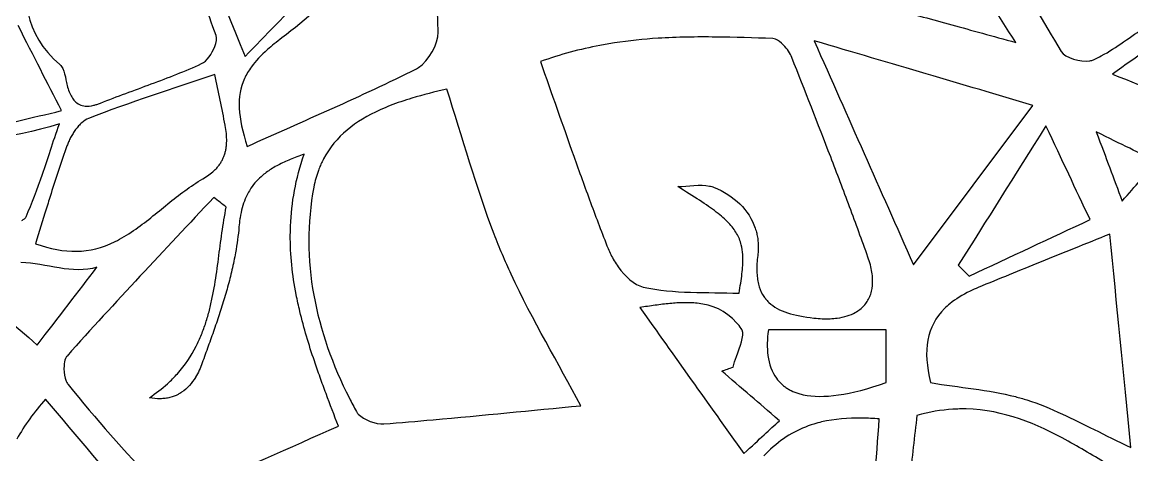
# Model space of a CAD drawing. Extents: x 0 to 430, y 0 to 430.
# Drawn here: x 82.9 to 142.4, y 212.3 to 235.5 of the extents above; entities that cross this region are included whole.
import ezdxf

# ---------------------------------------------------------------- set-up
doc = ezdxf.new("R2010")
doc.units = 0
doc.layers.add('Calque_1', color=7, linetype='CONTINUOUS')

msp = doc.modelspace()

# ---------------------------------------------------------------- linework, layer by layer
at = {"layer": 'Calque_1', "color": 7}
for points in [[(93.30624, 234.74659), (93.30624, 234.74711)], [(105.21558, 234.92841), (105.21558, 234.92893)], [(120.10738, 234.67143), (120.10714, 234.67178)], [(123.75677, 234.23632), (123.75677, 234.23684)], [(136.21209, 234.38169), (136.21261, 234.38169)], [(94.85187, 233.63077), (94.85239, 233.63077), (94.85239, 233.63128)], [(140.38239, 233.44918), (140.38291, 233.44918)], [(85.07155, 232.97715), (85.07155, 232.97663)], [(104.05389, 232.96724), (104.05441, 232.96724)], [(93.23871, 232.65587), (93.23798, 232.65591)], [(93.51931, 231.28954), (93.51931, 231.29006), (93.51931, 231.29058)], [(130.72252, 222.45805), (130.72303, 222.45805), (130.72303, 222.45857), (137.13608, 231.00688), (137.13556, 231.00688)], [(84.89012, 230.02199), (84.88966, 230.02194)], [(85.92009, 229.90414), (85.92009, 229.90362), (85.92009, 229.90311)], [(86.08803, 230.0726), (86.08803, 230.07209)], [(85.49582, 229.27885), (85.49582, 229.27834)], [(85.62191, 229.49951), (85.62191, 229.499)], [(85.76402, 229.71035), (85.76402, 229.70984)], [(93.84956, 229.49383), (93.84956, 229.49435), (93.84956, 229.49486)], [(140.53381, 229.58373), (140.53381, 229.58321)], [(85.29892, 228.83857), (85.29892, 228.83805)], [(85.38782, 229.05613), (85.38782, 229.05561)], [(93.83336, 228.68509), (93.83336, 228.68561)], [(93.85816, 228.87836), (93.85816, 228.87888)], [(93.86816, 229.07732), (93.86816, 229.07783), (93.86816, 229.07835)], [(93.66486, 228.14042), (93.66486, 228.14094)], [(93.73776, 228.31612), (93.73776, 228.31664)], [(93.79406, 228.49751), (93.79406, 228.49802), (93.79406, 228.49854)], [(98.02063, 228.38791), (98.02063, 228.38843), (98.02064, 228.38847)], [(84.85658, 227.5694), (84.85658, 227.56888)], [(93.33203, 227.6464), (93.33203, 227.64691)], [(93.57336, 227.96989), (93.57336, 227.97041)], [(84.44161, 226.27594), (84.44161, 226.27542), (84.44161, 226.2749)], [(95.00687, 226.28782), (95.00687, 226.2873)], [(119.78367, 226.67919), (119.78419, 226.67919)], [(94.86476, 225.98758), (94.86424, 225.98707)], [(113.39386, 225.79293), (113.39386, 225.79241)], [(89.79943, 224.98248), (89.79994, 224.98248)], [(88.8677, 224.28639), (88.86822, 224.28639)], [(122.3096, 224.14347), (122.3096, 224.14295)], [(141.26037, 224.09984), (141.26037, 224.10036)], [(83.61117, 223.5867), (83.61169, 223.5867), (83.61169, 223.58618)], [(121.38151, 223.83904), (121.38151, 223.83956)], [(122.3628, 223.86132), (122.3628, 223.8608)], [(122.3902, 223.56986), (122.3902, 223.56934)], [(93.427, 222.7743), (93.427, 222.77482)], [(122.3922, 223.27014), (122.3922, 223.26962)], [(94.25433, 222.64253), (94.25433, 222.64201)], [(114.87697, 222.35231), (114.87697, 222.3518)], [(122.3175, 222.1131), (122.3175, 222.11258)], [(128.41024, 222.45203), (128.41024, 222.45255)], [(133.12341, 222.43429), (133.12341, 222.43377), (133.70683, 221.84673)], [(94.0409, 221.72114), (94.0409, 221.72062)], [(121.51953, 221.96577), (121.51953, 221.96629)], [(122.3449, 221.74827), (122.3449, 221.74775)], [(128.49394, 222.0567), (128.49394, 222.05722)], [(121.36133, 220.92501), (121.36133, 220.92553)], [(121.45233, 221.47226), (121.45233, 221.47278)], [(93.78821, 220.80388), (93.78821, 220.80336)], [(118.40386, 220.42334), (118.40389, 220.42306)], [(122.77592, 220.63877), (122.77592, 220.63825)], [(92.94123, 220.02098), (92.94123, 220.0215)], [(93.5045, 219.89179), (93.5045, 219.89128)], [(93.19858, 218.98539), (93.19858, 218.98487)], [(129.25183, 216.13498), (129.25183, 216.1355), (129.25183, 218.96323), (122.93695, 218.96321)], [(92.37589, 218.39421), (92.37589, 218.39473)], [(122.91475, 217.59689), (122.91475, 217.59637)], [(85.13813, 217.03977), (85.13813, 217.03925)], [(92.39604, 216.80257), (92.39604, 216.80206)], [(92.55675, 217.19273), (92.55675, 217.19221)], [(85.27713, 216.17677), (85.27713, 216.17626)], [(92.19192, 216.41913), (92.19192, 216.41862)], [(85.36813, 216.02691), (85.36813, 216.02639)], [(90.68969, 216.07497), (90.6902, 216.07497)], [(123.96895, 215.81405), (123.96946, 215.81405)], [(90.3109, 215.26981), (90.31038, 215.26981)], [(100.82668, 214.59291), (100.82668, 214.59239)], [(133.19757, 214.72113), (133.19773, 214.72118)], [(99.86078, 213.80172), (99.86078, 213.80224)], [(102.30352, 213.92422), (102.30404, 213.92422)], [(139.02099, 212.99358), (139.02047, 212.99358)]]:
    msp.add_lwpolyline(points, dxfattribs=at)
for points in [[(125.39364, 234.47282)], [(105.67489, 231.87713)], [(137.83526, 229.9036)], [(140.53381, 229.58373)], [(84.14543, 215.25181)], [(127.96652, 214.23129)]]:
    msp.add_lwpolyline(points, close=True, dxfattribs=at)
for points in [[(0.14455, 214.99998), (0.14454, 333.66137), (96.33861, 429.85544), (215, 429.85545)], [(133.05933, 243.60932), (134.90157, 240.35957), (136.71231, 237.09036), (138.64865, 233.89778)], [(91.25157, 242.54288), (92.34735, 239.81329), (93.45466, 237.0881), (94.85187, 233.63077)], [(136.21261, 234.38169), (134.26378, 237.45987), (132.31246, 240.28444), (130.04554, 242.82251)], [(94.85239, 233.63128), (97.11156, 235.94826), (99.13609, 238.02453), (101.48092, 240.42932)], [(83.1151, 238.95297), (82.92263, 236.89562), (82.96421, 234.87357), (84.91395, 233.19157)], [(100.45463, 237.88115), (99.36296, 236.68932), (98.13337, 235.59466), (96.83573, 234.62709)], [(93.30624, 234.74711), (93.07667, 235.38807), (92.83726, 236.0255), (92.59259, 236.65655)], [(105.21558, 234.92893), (105.20958, 235.23341), (105.20148, 235.537), (105.18978, 235.8405)], [(129.75615, 236.14127), (130.74443, 235.88352), (131.73004, 235.61533), (132.78284, 235.32581)], [(85.00231, 230.72474), (84.21836, 232.26142), (83.546, 233.57914), (82.67015, 235.29604)], [(132.78284, 235.32581), (133.83545, 235.03638), (134.95541, 234.72525), (136.21209, 234.38169)], [(93.22974, 234.15593), (93.31904, 234.38502), (93.35675, 234.60484), (93.30624, 234.74659)], [(96.83573, 234.62709), (96.6914, 234.51949), (96.55438, 234.4136), (96.42438, 234.30876)], [(104.16396, 233.03034), (104.71169, 233.38439), (105.22737, 234.30513), (105.21558, 234.92841)], [(118.56667, 234.66678), (118.052, 234.65678), (117.53615, 234.63718), (117.01845, 234.60428)], [(120.10714, 234.67178), (119.59482, 234.67778), (119.08134, 234.67678), (118.56667, 234.66678)], [(123.17231, 234.58983), (122.15279, 234.62303), (121.13204, 234.65973), (120.10738, 234.67143)], [(140.80252, 233.65847), (141.6288, 234.10531), (142.38166, 234.71021), (143.19101, 235.20412)], [(144.96816, 235.19372), (143.84722, 234.4061), (142.78024, 233.65695), (141.39835, 232.68638)], [(92.52435, 233.24436), (92.78865, 233.36452), (93.08082, 233.77371), (93.22974, 234.15593)], [(96.42438, 234.30876), (96.2945, 234.20401), (96.17123, 234.10008), (96.05541, 233.99715)], [(113.88892, 234.22032), (112.83715, 234.02083), (111.77579, 233.74042), (110.70203, 233.35112)], [(114.67595, 234.3552), (114.41416, 234.315), (114.15186, 234.2702), (113.88892, 234.22032)], [(117.01845, 234.60428), (116.24189, 234.55488), (115.46132, 234.47581), (114.67595, 234.3552)], [(123.31287, 234.56033), (123.26447, 234.57813), (123.21727, 234.58833), (123.17231, 234.58983)], [(123.75677, 234.23684), (123.61417, 234.38639), (123.45799, 234.50691), (123.31287, 234.56033)], [(124.19602, 233.57538), (124.11272, 233.78623), (123.94691, 234.03689), (123.75677, 234.23632)], [(125.39364, 234.47282), (127.26734, 230.24811), (128.88766, 226.59525), (130.72252, 222.45805)], [(137.13556, 231.00688), (133.29433, 232.14073), (129.63067, 233.22193), (125.39364, 234.47282)], [(96.05541, 233.99715), (95.70784, 233.68821), (95.42318, 233.38537), (95.1981, 233.07628)], [(126.28065, 228.24031), (125.5961, 230.02271), (124.89736, 231.79968), (124.19602, 233.57538)], [(138.64865, 233.89778), (138.85209, 233.56204), (139.68932, 233.31755), (140.19119, 233.39548)], [(140.19119, 233.39548), (140.26269, 233.40658), (140.32734, 233.42428), (140.38239, 233.44918)], [(140.38291, 233.44918), (140.52532, 233.51358), (140.66481, 233.584), (140.80252, 233.65847)], [(84.91395, 233.19157), (84.94655, 233.16347), (84.97515, 233.13097), (85.00125, 233.09497)], [(85.00125, 233.09497), (85.02735, 233.05897), (85.05075, 233.01957), (85.07155, 232.97715)], [(85.07155, 232.97663), (85.15485, 232.80684), (85.20023, 232.59235), (85.24311, 232.38235)], [(91.18438, 232.67592), (91.63542, 232.85587), (92.08266, 233.04363), (92.52435, 233.24436)], [(95.1981, 233.07628), (95.04802, 232.87015), (94.92452, 232.66126), (94.82655, 232.44583)], [(94.97124, 228.80574), (97.99938, 230.17088), (101.07224, 231.47797), (104.05389, 232.96724)], [(104.05441, 232.96724), (104.09091, 232.98554), (104.12761, 233.00674), (104.16396, 233.03034)], [(110.70203, 233.35112), (111.31161, 231.64571), (111.89617, 229.95745), (112.49055, 228.28632)], [(85.24311, 232.38235), (85.26451, 232.27735), (85.28511, 232.17328), (85.30981, 232.07695)], [(93.23798, 232.65591), (90.94571, 231.87903), (88.66747, 231.17385), (86.45287, 230.30618)], [(89.82323, 232.1545), (90.27903, 232.32402), (90.73339, 232.49594), (91.18438, 232.67592)], [(93.51931, 231.29058), (93.42661, 231.74275), (93.33154, 232.19673), (93.23871, 232.65587)], [(94.82655, 232.44583), (94.3856, 231.47641), (94.46273, 230.37529), (94.97124, 228.80574)], [(141.39835, 232.68638), (143.30953, 231.91762), (144.87836, 231.28645), (146.61147, 230.58935)], [(85.30981, 232.07695), (85.34111, 231.95477), (85.37681, 231.84205), (85.41678, 231.73898)], [(85.41678, 231.73898), (85.49668, 231.53291), (85.59474, 231.36568), (85.71495, 231.2403)], [(87.09109, 231.12769), (87.99457, 231.4869), (88.91158, 231.81549), (89.82323, 232.1545)], [(105.67495, 231.87713), (105.03837, 231.73114), (104.4124, 231.57392), (103.8115, 231.3924)], [(108.22409, 224.09259), (107.24662, 226.62701), (106.53389, 229.27575), (105.67489, 231.87713)], [(85.71495, 231.2403), (85.86522, 231.08356), (86.04983, 230.99219), (86.27667, 230.97159)], [(86.73246, 231.01239), (86.78846, 231.02569), (86.84629, 231.04169), (86.90609, 231.06099)], [(86.90609, 231.06099), (86.96589, 231.08029), (87.02739, 231.10229), (87.09109, 231.12769)], [(93.78596, 229.93614), (93.70256, 230.38746), (93.61194, 230.83755), (93.51931, 231.28954)], [(103.2198, 231.20223), (103.0254, 231.13583), (102.83453, 231.06615), (102.64723, 230.99294)], [(103.8115, 231.3924), (103.6112, 231.3319), (103.41405, 231.26858), (103.2198, 231.20223)], [(80.18968, 229.57339), (81.99227, 230.00459), (83.32709, 230.32413), (85.00231, 230.72474)], [(86.27667, 230.97159), (86.41277, 230.95919), (86.56445, 230.97259), (86.73246, 231.01239)], [(102.09791, 230.76247), (100.78636, 230.16986), (99.70889, 229.35525), (99.06709, 228.13472)], [(102.64723, 230.99294), (102.46007, 230.91984), (102.27693, 230.84336), (102.09791, 230.76247)], [(84.88966, 230.02194), (82.16254, 229.10551), (79.7705, 229.41477), (78.17689, 227.12548)], [(83.97907, 227.31673), (84.25828, 228.13163), (84.54383, 229.01709), (84.89012, 230.02199)], [(85.92009, 229.90311), (85.86619, 229.84251), (85.81364, 229.77796), (85.76402, 229.71035)], [(86.08803, 230.07209), (86.03043, 230.02089), (85.97403, 229.96477), (85.92009, 229.90414)], [(86.45287, 230.30618), (86.32622, 230.25658), (86.20367, 230.17524), (86.08803, 230.0726)], [(93.78596, 229.93514), (93.7859, 229.93541), (93.78603, 229.93591), (93.78596, 229.93614)], [(93.84956, 229.49486), (93.83536, 229.63745), (93.81386, 229.78431), (93.78596, 229.93514)], [(137.83526, 229.9036), (136.14181, 227.21886), (134.63249, 224.82669), (133.12341, 222.43429)], [(140.20256, 224.87652), (139.40466, 226.57101), (138.72478, 228.01468), (137.83526, 229.9036)], [(85.49582, 229.27834), (85.45672, 229.20414), (85.42072, 229.12982), (85.38782, 229.05613)], [(85.62191, 229.499), (85.57721, 229.4268), (85.53491, 229.35305), (85.49582, 229.27885)], [(85.76402, 229.70984), (85.71432, 229.64214), (85.66662, 229.57172), (85.62191, 229.49951)], [(93.86816, 229.07835), (93.87016, 229.21283), (93.86316, 229.35129), (93.84956, 229.49383)], [(143.78529, 227.98847), (142.84024, 228.45202), (141.92362, 228.90193), (140.53381, 229.58373)], [(140.53381, 229.58321), (141.08005, 228.12338), (141.44591, 227.14598), (141.92132, 225.87594)], [(85.29892, 228.83805), (85.14451, 228.41862), (84.99819, 227.99599), (84.85658, 227.5694)], [(85.38782, 229.05561), (85.35492, 228.98191), (85.32492, 228.90926), (85.29892, 228.83857)], [(93.79406, 228.49854), (93.80986, 228.55984), (93.82276, 228.62182), (93.83336, 228.68509)], [(93.83336, 228.68561), (93.84396, 228.74891), (93.85246, 228.81313), (93.85816, 228.87836)], [(93.85816, 228.87888), (93.86416, 228.94398), (93.86716, 229.01027), (93.86816, 229.07732)], [(93.57336, 227.97041), (93.60686, 228.02611), (93.63756, 228.08289), (93.66486, 228.14042)], [(93.66486, 228.14094), (93.69216, 228.19844), (93.71636, 228.2567), (93.73776, 228.31612)], [(93.73776, 228.31664), (93.75906, 228.37594), (93.77826, 228.43634), (93.79406, 228.49751)], [(97.2827, 228.1089), (97.16665, 228.0606), (97.05393, 228.0109), (96.94474, 227.96007)], [(98.02064, 228.38847), (97.76142, 228.29787), (97.51498, 228.20554), (97.2827, 228.1089)], [(97.29355, 224.53337), (97.34385, 225.78603), (97.56637, 227.06762), (98.02063, 228.38791)], [(99.06709, 228.13472), (99.05189, 228.10572), (99.03529, 228.07792), (99.02059, 228.04842)], [(112.49055, 228.28632), (112.78775, 227.45075), (113.08749, 226.61983), (113.39386, 225.79293)], [(127.29558, 225.56243), (126.962, 226.45681), (126.62293, 227.34912), (126.28065, 228.24031)], [(84.85658, 227.56888), (84.71497, 227.14228), (84.57748, 226.71191), (84.44161, 226.27594)], [(92.58685, 227.064), (92.82078, 227.19897), (93.01717, 227.34257), (93.1801, 227.49343)], [(93.1801, 227.49343), (93.2342, 227.54353), (93.28508, 227.59448), (93.33203, 227.6464)], [(93.33203, 227.64691), (93.37903, 227.69891), (93.42263, 227.75225), (93.46277, 227.80608)], [(93.46277, 227.80608), (93.50277, 227.85978), (93.53987, 227.91435), (93.57336, 227.96989)], [(96.3303, 227.63451), (96.235, 227.57651), (96.14358, 227.51675), (96.05538, 227.45416)], [(96.62692, 227.80246), (96.52469, 227.74846), (96.42551, 227.69244), (96.3303, 227.63451)], [(96.94474, 227.96007), (96.8354, 227.90917), (96.7293, 227.85656), (96.62692, 227.80246)], [(98.79166, 227.51718), (98.68995, 227.23937), (98.60769, 226.94345), (98.54723, 226.62732)], [(98.89967, 227.78849), (98.86147, 227.69999), (98.82557, 227.60972), (98.79166, 227.51718)], [(99.02059, 228.04842), (98.97809, 227.96362), (98.93789, 227.87716), (98.89967, 227.78849)], [(141.92132, 225.87594), (142.65165, 226.70376), (143.18735, 227.31053), (143.78529, 227.98847)], [(83.10574, 225.03418), (83.427, 225.75726), (83.69989, 226.5018), (83.97907, 227.31673)], [(90.70635, 225.71628), (91.31041, 226.20516), (91.92148, 226.68018), (92.58685, 227.064)], [(95.80114, 227.25831), (95.55832, 227.05478), (95.34805, 226.82594), (95.17172, 226.56274)], [(96.05538, 227.45416), (95.96728, 227.39166), (95.88202, 227.32608), (95.80114, 227.25831)], [(84.44161, 226.2749), (84.35771, 226.0058), (84.26914, 225.71886), (84.1853, 225.4455)], [(95.00687, 226.2873), (94.95567, 226.1917), (94.90827, 226.09189), (94.86476, 225.98758)], [(95.17172, 226.56274), (95.11292, 226.47494), (95.05811, 226.38359), (95.00687, 226.28782)], [(98.54723, 226.62732), (97.8, 222.71988), (98.64523, 218.86037), (100.45254, 215.30036)], [(118.06956, 226.64869), (118.63701, 226.64886), (119.26223, 226.79339), (119.78367, 226.67919)], [(120.14127, 225.28495), (119.62579, 225.68149), (118.94734, 226.11441), (118.06956, 226.64869)], [(119.78419, 226.67919), (119.85859, 226.66289), (119.93104, 226.64109), (120.00071, 226.61309)], [(120.00071, 226.61309), (121.0965, 226.17256), (121.90348, 225.39721), (122.2321, 224.4158)], [(93.17533, 226.07022), (91.85649, 224.65784), (90.53157, 223.25071), (89.21433, 221.83689)], [(89.79994, 224.98248), (90.10438, 225.22407), (90.40431, 225.47184), (90.70635, 225.71628)], [(93.84454, 225.54829), (93.62134, 225.72222), (93.39854, 225.8963), (93.17533, 226.07022)], [(94.86424, 225.98707), (94.74034, 225.69011), (94.64954, 225.35454), (94.58881, 224.97679)], [(113.39386, 225.79241), (113.54699, 225.37911), (113.7019, 224.96692), (113.85895, 224.5558)], [(84.1853, 225.4455), (83.99742, 224.83293), (83.81247, 224.22489), (83.61117, 223.5867)], [(93.61252, 224.1706), (93.67852, 224.634), (93.75231, 225.09492), (93.84454, 225.54829)], [(120.79705, 224.70876), (120.61616, 224.89727), (120.39924, 225.08651), (120.14127, 225.28495)], [(128.2795, 222.87319), (127.95762, 223.77171), (127.62915, 224.66807), (127.29558, 225.56243)], [(82.86652, 224.82898), (82.92562, 224.85948), (82.97717, 224.89228), (83.01794, 224.92668)], [(83.01794, 224.92668), (83.03834, 224.94388), (83.05644, 224.96198), (83.07114, 224.97988)], [(83.07114, 224.97988), (83.08574, 224.99768), (83.09764, 225.01578), (83.10574, 225.03418)], [(88.86822, 224.28639), (89.18677, 224.50565), (89.49509, 224.74098), (89.79943, 224.98248)], [(94.52821, 224.49513), (94.48961, 224.0306), (94.4266, 223.56705), (94.34373, 223.10452)], [(94.57681, 224.91629), (94.55671, 224.78151), (94.54031, 224.64135), (94.52821, 224.49513)], [(94.58381, 224.95199), (94.58181, 224.93969), (94.57881, 224.92869), (94.57681, 224.91629)], [(94.58881, 224.97679), (94.58781, 224.96779), (94.58581, 224.96049), (94.58381, 224.95199)], [(97.28265, 224.06466), (97.28365, 224.22052), (97.28765, 224.37661), (97.29355, 224.53337)], [(113.85895, 224.5558), (114.01611, 224.14437), (114.17531, 223.7341), (114.33747, 223.32486)], [(121.23526, 224.13825), (121.12232, 224.33311), (120.97788, 224.52034), (120.79705, 224.70876)], [(133.70683, 221.84673), (135.90877, 222.87392), (138.11058, 223.90075), (140.20256, 224.87652)], [(87.88171, 223.70297), (88.2036, 223.86032), (88.53038, 224.05421), (88.8677, 224.28639)], [(93.427, 222.77482), (93.4881, 223.24061), (93.54647, 223.70703), (93.61252, 224.1706)], [(97.59839, 220.85401), (97.39408, 221.90692), (97.27544, 222.97486), (97.28265, 224.06466)], [(108.66076, 223.0141), (108.50908, 223.37103), (108.36375, 223.73053), (108.22409, 224.09259)], [(121.38151, 223.83956), (121.34031, 223.94167), (121.29171, 224.04082), (121.23526, 224.13825)], [(122.2321, 224.4158), (122.262, 224.3266), (122.2878, 224.23599), (122.3096, 224.14347)], [(122.3096, 224.14295), (122.3314, 224.05055), (122.3494, 223.95678), (122.3628, 223.86132)], [(141.26037, 224.10036), (139.94277, 223.5668), (138.72905, 223.07886), (137.56913, 222.61053)], [(142.38899, 212.65971), (141.98908, 216.71405), (141.63649, 220.28808), (141.26037, 224.09984)], [(83.61169, 223.58618), (85.19229, 223.02578), (86.48678, 223.02103), (87.88171, 223.70297)], [(114.33747, 223.32486), (114.41997, 223.11674), (114.53127, 222.89467), (114.66355, 222.67581)], [(121.48383, 223.52382), (121.45683, 223.63249), (121.42263, 223.73708), (121.38151, 223.83904)], [(121.55983, 222.41174), (121.58533, 222.83559), (121.56483, 223.19731), (121.48383, 223.52382)], [(122.3628, 223.8608), (122.3762, 223.7653), (122.3853, 223.66825), (122.3902, 223.56986)], [(122.3902, 223.56934), (122.3952, 223.47094), (122.3962, 223.37125), (122.3922, 223.27014)], [(93.3319, 222.07719), (93.3652, 222.309), (93.3965, 222.54158), (93.427, 222.7743)], [(94.34373, 223.10452), (94.31613, 222.95034), (94.28613, 222.79642), (94.25433, 222.64253)], [(109.13566, 221.9475), (108.97167, 222.30024), (108.81298, 222.65588), (108.66076, 223.0141)], [(122.3664, 222.96215), (122.3466, 222.80659), (122.3326, 222.65811), (122.3245, 222.51669)], [(122.3922, 223.26962), (122.3882, 223.16833), (122.3796, 223.06596), (122.3664, 222.96215)], [(128.41024, 222.45255), (128.37454, 222.58862), (128.33124, 222.72867), (128.2795, 222.87319)], [(86.90607, 222.32844), (85.60978, 221.9115), (84.16598, 222.5469), (82.82983, 222.57856)], [(83.70368, 218.14937), (84.87358, 219.67621), (85.89017, 221.00207), (86.90607, 222.32844)], [(94.25433, 222.64201), (94.19073, 222.33438), (94.11909, 222.02746), (94.0409, 221.72114)], [(114.66355, 222.67581), (114.72965, 222.56638), (114.80126, 222.45793), (114.87697, 222.35231)], [(114.87697, 222.3518), (115.25549, 221.82369), (115.74166, 221.37048), (116.21488, 221.26246)], [(121.51953, 221.96629), (121.53763, 222.12248), (121.55133, 222.27046), (121.55983, 222.41174)], [(122.3245, 222.51669), (122.3165, 222.37528), (122.3143, 222.24109), (122.3175, 222.1131)], [(122.3175, 222.11258), (122.3205, 221.98459), (122.3302, 221.86354), (122.3449, 221.74827)], [(128.49394, 222.05722), (128.47394, 222.18446), (128.44584, 222.31613), (128.41024, 222.45203)], [(137.56913, 222.61053), (136.40921, 222.14223), (135.30274, 221.69351), (134.19931, 221.23749)], [(89.21433, 221.83689), (87.89702, 220.42298), (86.58775, 219.00229), (85.29933, 217.56273)], [(93.09729, 220.69743), (93.19089, 221.15186), (93.2653, 221.61323), (93.3319, 222.07719)], [(94.0409, 221.72062), (93.9627, 221.4143), (93.87807, 221.10865), (93.78821, 220.80388)], [(112.86618, 214.89625), (111.68575, 217.14059), (110.28364, 219.47828), (109.13566, 221.9475)], [(121.45233, 221.47278), (121.47883, 221.64574), (121.50143, 221.80973), (121.51953, 221.96577)], [(122.3449, 221.74775), (122.3595, 221.63267), (122.3798, 221.52376), (122.4054, 221.42064)], [(128.47174, 221.03196), (128.52044, 221.23204), (128.54084, 221.45123), (128.53114, 221.68825)], [(128.53114, 221.68825), (128.52614, 221.80659), (128.51394, 221.92949), (128.49394, 222.0567)], [(80.24808, 221.15642), (81.36792, 220.18201), (82.45583, 219.23508), (83.70368, 218.14937)], [(116.21488, 221.26246), (117.87167, 220.88424), (119.64245, 221.00678), (121.36133, 220.92501)], [(121.36133, 220.92553), (121.39513, 221.11749), (121.42573, 221.29927), (121.45233, 221.47226)], [(122.4054, 221.42064), (122.4565, 221.21388), (122.52904, 221.03069), (122.62192, 220.8677)], [(128.37764, 220.74619), (128.41594, 220.83669), (128.44734, 220.93192), (128.47174, 221.03196)], [(133.76109, 221.04111), (133.34235, 220.83831), (132.98258, 220.61502), (132.68002, 220.3688)], [(134.19931, 221.23749), (134.04649, 221.17429), (133.90067, 221.10873), (133.76109, 221.04111)], [(92.94123, 220.0215), (92.99873, 220.24486), (93.05051, 220.47021), (93.09729, 220.69743)], [(93.78821, 220.80336), (93.69831, 220.49859), (93.60314, 220.19477), (93.5045, 219.89179)], [(97.79372, 219.95535), (97.72232, 220.25382), (97.65676, 220.55318), (97.59839, 220.85401)], [(117.65148, 220.37866), (117.39424, 220.35416), (117.1309, 220.32116), (116.86187, 220.28406)], [(118.40389, 220.42306), (118.15962, 220.41906), (117.90873, 220.40306), (117.65148, 220.37866)], [(118.76508, 220.41834), (118.64641, 220.42334), (118.526, 220.42434), (118.40386, 220.42334)], [(119.11545, 220.39254), (119.00039, 220.40524), (118.88374, 220.41344), (118.76508, 220.41834)], [(121.23521, 219.34195), (120.63594, 220.01219), (119.92083, 220.30382), (119.11545, 220.39254)], [(122.62192, 220.8677), (122.66832, 220.7863), (122.71952, 220.71036), (122.77592, 220.63877)], [(122.77592, 220.63825), (122.83222, 220.56675), (122.89394, 220.50012), (122.95988, 220.43775)], [(122.95988, 220.43775), (123.22391, 220.18794), (123.56437, 220.00783), (123.97068, 219.87551)], [(128.06707, 220.2625), (128.13197, 220.3331), (128.19041, 220.40869), (128.24225, 220.48936)], [(128.24225, 220.48936), (128.29405, 220.57006), (128.33935, 220.65572), (128.37764, 220.74619)], [(132.68002, 220.3688), (132.57917, 220.2867), (132.48459, 220.20186), (132.39632, 220.11456)], [(92.74951, 219.35849), (92.82041, 219.57687), (92.88374, 219.79778), (92.94123, 220.02098)], [(93.5045, 219.89128), (93.4059, 219.5883), (93.30307, 219.28632), (93.19858, 218.98539)], [(98.57456, 217.29505), (98.27675, 218.17427), (98.00797, 219.05996), (97.79372, 219.95535)], [(116.86187, 220.28406), (116.59265, 220.24696), (116.31798, 220.20566), (116.03814, 220.16418)], [(116.03814, 220.16418), (117.91814, 217.52456), (119.64939, 215.09378), (121.62075, 212.3259)], [(123.97068, 219.87551), (124.37712, 219.74322), (124.84971, 219.65858), (125.37886, 219.59801)], [(126.63563, 219.59691), (127.00785, 219.64831), (127.33186, 219.75062), (127.60146, 219.90025)], [(127.60146, 219.90025), (127.69136, 219.95015), (127.7755, 220.00522), (127.85312, 220.06561)], [(127.85312, 220.06561), (127.93072, 220.12601), (128.00212, 220.19186), (128.06707, 220.2625)], [(132.39632, 220.11456), (131.42531, 219.15429), (131.21063, 217.87237), (131.64184, 216.13547)], [(92.51335, 218.71098), (92.60035, 218.92371), (92.6786, 219.13995), (92.74951, 219.35849)], [(121.48533, 219.03086), (121.40453, 219.14258), (121.32083, 219.24621), (121.23521, 219.34195)], [(125.37886, 219.59801), (125.68798, 219.56261), (125.97814, 219.55091), (126.24754, 219.56231)], [(126.24754, 219.56231), (126.38224, 219.56831), (126.51149, 219.57981), (126.63563, 219.59691)], [(92.37589, 218.39473), (92.42389, 218.49945), (92.46989, 218.60462), (92.51335, 218.71098)], [(93.19858, 218.98487), (93.09406, 218.68392), (92.98513, 218.38748), (92.87767, 218.0888)], [(121.22542, 217.53436), (121.41912, 218.07425), (121.6502, 218.64094), (121.52773, 218.95236)], [(121.52773, 218.95236), (121.51663, 218.98066), (121.50263, 219.00706), (121.48533, 219.03086)], [(122.93695, 218.96321), (122.86965, 218.45869), (122.86175, 218.00211), (122.91475, 217.59689)], [(91.2235, 216.61396), (91.63376, 217.0757), (91.96079, 217.56826), (92.22499, 218.08312)], [(92.22499, 218.08312), (92.27779, 218.18595), (92.32795, 218.28962), (92.37589, 218.39421)], [(92.87767, 218.0888), (92.7702, 217.79007), (92.66426, 217.48894), (92.55675, 217.19273)], [(85.21823, 217.42889), (85.17343, 217.32292), (85.14723, 217.18696), (85.13813, 217.03977)], [(85.29933, 217.56273), (85.26753, 217.52723), (85.24053, 217.48183), (85.21823, 217.42889)], [(121.04766, 216.96954), (121.08956, 217.14518), (121.15499, 217.33804), (121.22542, 217.53436)], [(122.91475, 217.59637), (122.97835, 217.11033), (123.12941, 216.69818), (123.3695, 216.36699)], [(85.13813, 217.03925), (85.12443, 216.81847), (85.14893, 216.57304), (85.20733, 216.36694)], [(92.39604, 216.80206), (92.33564, 216.6722), (92.26787, 216.54361), (92.19192, 216.41913)], [(92.55675, 217.19221), (92.50995, 217.0632), (92.45651, 216.93257), (92.39604, 216.80257)], [(98.881, 216.4181), (98.7762, 216.70995), (98.67382, 217.00198), (98.57456, 217.29505)], [(120.43581, 216.75095), (120.63971, 216.82385), (120.84375, 216.89657), (121.04766, 216.96954)], [(121.98248, 215.42286), (121.4819, 215.85283), (120.89184, 216.3594), (120.43581, 216.75095)], [(85.20733, 216.36694), (85.22683, 216.29824), (85.25023, 216.23429), (85.27713, 216.17677)], [(85.27713, 216.17626), (85.30393, 216.11886), (85.33433, 216.06837), (85.36813, 216.02691)], [(90.6902, 216.07497), (90.7863, 216.16217), (90.8783, 216.25125), (90.96719, 216.3411)], [(90.96719, 216.3411), (91.05599, 216.4309), (91.14153, 216.5217), (91.2235, 216.61396)], [(92.19192, 216.41862), (92.00184, 216.1071), (91.7599, 215.82263), (91.4514, 215.61453)], [(99.20139, 215.54374), (99.09294, 215.83464), (98.98579, 216.12625), (98.881, 216.4181)], [(123.3695, 216.36699), (123.4496, 216.25656), (123.53929, 216.15539), (123.63925, 216.06314)], [(85.36813, 216.02639), (86.85095, 214.20146), (88.38893, 212.41143), (90.04381, 210.74403)], [(89.72179, 215.32773), (90.0804, 215.56365), (90.40157, 215.81333), (90.68969, 216.07497)], [(91.4514, 215.61453), (91.3898, 215.57303), (91.32515, 215.53433), (91.25813, 215.4993)], [(123.63925, 216.06314), (123.68935, 216.01694), (123.74178, 215.97294), (123.79686, 215.93136)], [(123.79686, 215.93136), (123.85186, 215.88986), (123.90895, 215.85086), (123.96895, 215.81405)], [(123.96946, 215.81405), (124.02936, 215.77735), (124.09163, 215.74265), (124.15653, 215.7107)], [(124.15653, 215.7107), (124.28672, 215.6465), (124.42669, 215.59213), (124.57718, 215.5474)], [(124.81024, 215.488), (125.85354, 215.26161), (127.32754, 215.4551), (129.25183, 216.13498)], [(131.64184, 216.13547), (133.19133, 215.87273), (134.73648, 215.75503), (136.19454, 215.38255)], [(215, 0.14453), (96.33861, 0.14454), (0.14456, 96.33859), (0.14455, 214.99998)], [(84.14543, 215.25181), (83.53742, 214.56106), (83.02381, 213.84385), (82.60702, 213.10828)], [(89.16062, 209.31781), (87.54021, 211.23517), (85.85912, 213.22396), (84.14543, 215.25181)], [(90.29798, 215.27033), (90.11854, 215.26933), (89.92724, 215.28703), (89.72179, 215.32773)], [(90.31038, 215.26981), (90.30638, 215.26977), (90.30238, 215.27033), (90.29798, 215.27033)], [(90.57496, 215.28791), (90.49016, 215.27721), (90.40214, 215.27081), (90.3109, 215.26981)], [(90.82095, 215.33341), (90.74225, 215.31381), (90.65979, 215.29871), (90.57496, 215.28791)], [(91.25813, 215.4993), (91.12391, 215.4292), (90.97841, 215.37267), (90.82095, 215.33341)], [(99.86078, 213.80224), (99.64056, 214.38202), (99.41829, 214.96192), (99.20139, 215.54374)], [(100.45254, 215.30036), (100.57298, 215.06317), (100.69788, 214.82737), (100.82668, 214.59291)], [(123.52864, 214.09426), (122.89406, 214.6393), (122.48311, 214.99282), (121.98248, 215.42286)], [(124.57718, 215.5474), (124.65238, 215.5251), (124.72999, 215.5054), (124.81024, 215.488)], [(136.19454, 215.38255), (136.40283, 215.32935), (136.60912, 215.27059), (136.81362, 215.20581)], [(136.81362, 215.20581), (137.4502, 215.00419), (138.06917, 214.74712), (138.71583, 214.44772)], [(100.82668, 214.59239), (100.85338, 214.54379), (100.88898, 214.49659), (100.93158, 214.4508)], [(100.93158, 214.4508), (101.22956, 214.13108), (101.87606, 213.893), (102.30152, 213.92422)], [(104.94729, 214.14229), (107.58956, 214.37467), (110.22837, 214.64437), (112.86618, 214.89625)], [(130.90536, 214.37752), (130.78528, 213.26077), (130.64369, 212.10793), (130.51469, 210.93535)], [(132.83186, 214.70618), (132.21664, 214.66818), (131.5762, 214.56306), (130.90536, 214.37752)], [(133.19773, 214.72118), (133.07667, 214.71918), (132.95491, 214.71418), (132.83186, 214.70618)], [(133.55827, 214.72061), (133.43912, 214.72361), (133.31863, 214.72361), (133.19757, 214.72113)], [(139.02047, 212.99358), (137.33925, 213.91985), (135.58385, 214.67537), (133.55827, 214.72061)], [(138.71583, 214.44772), (139.79359, 213.94871), (140.94815, 213.33247), (142.38899, 212.65971)], [(92.00441, 210.39935), (94.65632, 211.44268), (97.24416, 212.64983), (99.86078, 213.80172)], [(102.30152, 213.92422), (102.30205, 213.92426), (102.30252, 213.92417), (102.30352, 213.92422)], [(102.30404, 213.92422), (103.18553, 213.99132), (104.06669, 214.06487), (104.94729, 214.14229)], [(121.62075, 212.3259), (122.49756, 213.13829), (122.99807, 213.6029), (123.52864, 214.09426)], [(125.38115, 213.91451), (124.56439, 213.66351), (123.79051, 213.24003), (123.0552, 212.56265)], [(125.79353, 214.02613), (125.65511, 213.99353), (125.51716, 213.95623), (125.38115, 213.91451)], [(127.96652, 214.23129), (127.20985, 214.24169), (126.4864, 214.18929), (125.79353, 214.02613)], [(128.8905, 214.19149), (128.577, 214.21289), (128.2692, 214.22709), (127.96652, 214.23129)], [(128.38252, 207.35677), (128.57317, 209.92255), (128.72803, 212.00529), (128.8905, 214.19149)], [(141.36503, 211.62881), (140.58649, 212.08422), (139.81218, 212.55771), (139.02099, 212.99358)], [(123.0552, 212.56265), (122.93263, 212.44974), (122.81133, 212.32936), (122.69088, 212.20195)]]:
    msp.add_open_spline(points, degree=3, dxfattribs=at)

doc.saveas('drawing.dxf')
